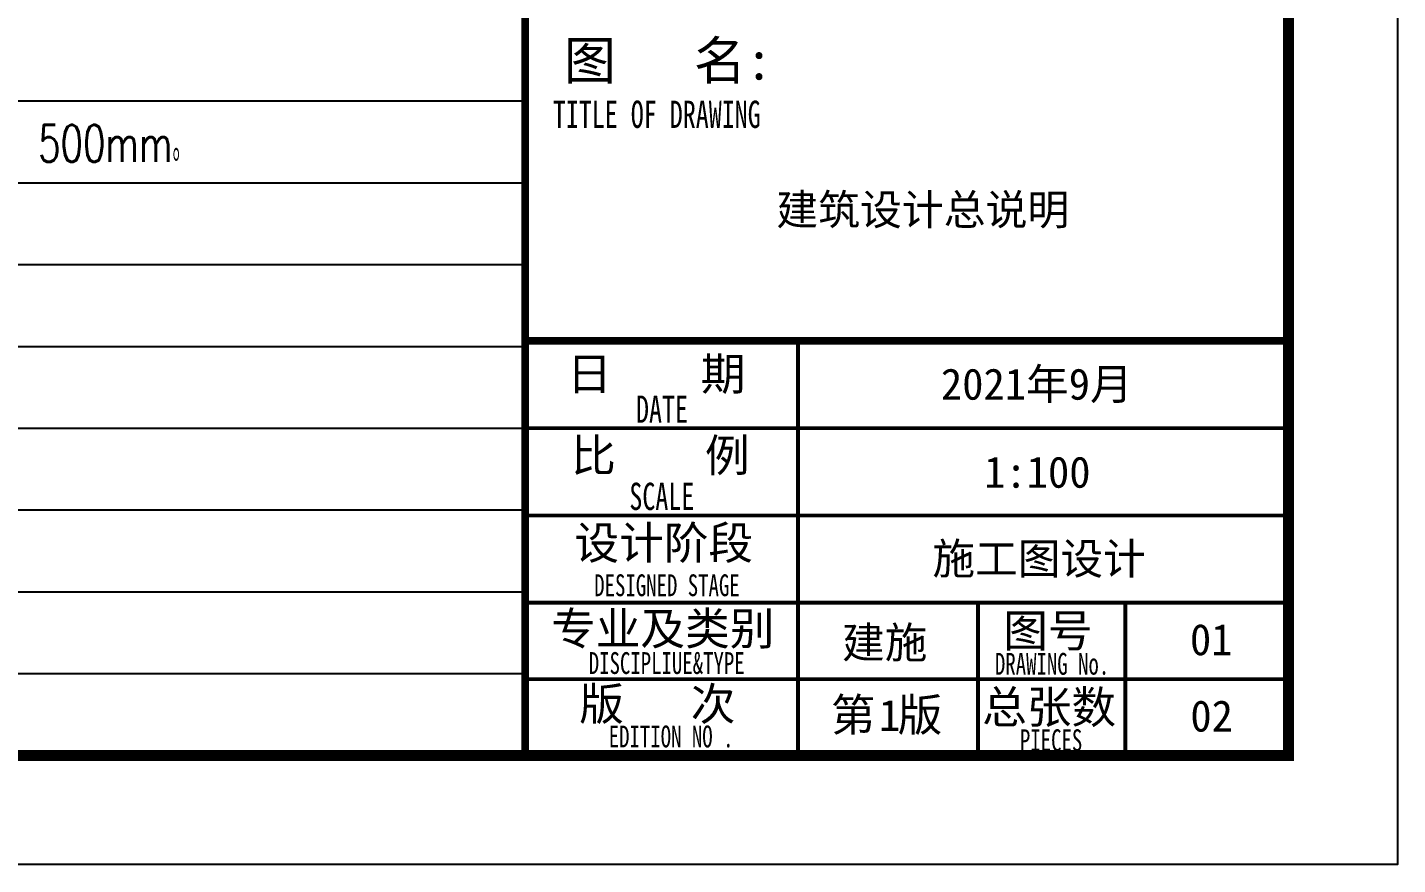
# Model space of a CAD drawing. Extents: x 609585 to 758557, y 501145 to 763045.
# Drawn here: x 746001 to 758557, y 578545 to 586218 of the extents above; entities that cross this region are included whole.
import ezdxf
from ezdxf.enums import TextEntityAlignment as Align

# ---------------------------------------------------------------- set-up
doc = ezdxf.new("R2010")
doc.units = 0
doc.header["$LTSCALE"] = 1000
doc.header["$MEASUREMENT"] = 0
for name, color, linetype in [('Defpoint', 7, 'Continuous'), ('PUB_TEXT', 4, 'Continuous'), ('图框', 140, 'Continuous'), ('图签文字', 147, 'Continuous')]:
    doc.layers.add(name, color=color, linetype=linetype)
doc.layers.add('可改文字', color=6, linetype='Continuous', lineweight=18)
doc.layers.add('图签', color=147, linetype='Continuous', lineweight=18)
doc.styles.add('_TCH_DIM', font='SIMPLEX.shx', dxfattribs={"width": 0.7, "bigfont": 'GBCBIG.shx'})
doc.styles.add('宋体', font='', dxfattribs={"height": 50})
doc.styles.add('建筑图签-1', font='', dxfattribs={"width": 0.7})
doc.styles.get('宋体').set_extended_font_data('SimSun')
doc.styles.get('建筑图签-1').set_extended_font_data('SimHei')

msp = doc.modelspace()

# ---------------------------------------------------------------- linework, layer by layer
at = {"layer": 'Defpoint', "color": 252}
for p, q in [((750557, 635045), (750557, 579545)), ((676957, 585545), (750557, 585545)), ((676957, 584795), (750557, 584795)), ((676957, 584045), (750557, 584045)), ((676957, 583295), (750557, 583295)), ((676957, 582545), (750557, 582545)), ((676957, 581795), (750557, 581795)), ((676957, 581045), (750557, 581045)), ((676957, 580295), (750557, 580295)), ((676957, 579545), (750557, 579545))]:
    msp.add_line(p, q, dxfattribs=at)
at = {"layer": '图框'}
msp.add_lwpolyline([(674457, 637945), (758557, 637945), (758557, 578545), (674457, 578545)], close=True, dxfattribs=at)
msp.add_lwpolyline([(674457, 637945), (758557, 637945), (758557, 578545), (674457, 578545)], close=True, dxfattribs=at)
at = {"layer": '图框', "const_width": 100}
msp.add_lwpolyline([(757557, 579545), (757557, 636945), (676957, 636945), (676957, 579545)], close=True, dxfattribs=at)
at = {"layer": '图框'}
for points, const_width in [([(750562, 579545), (750562, 636945)], 70), ([(750562, 583345), (757562, 583345)], 70), ([(753062, 580945), (753062, 583345)], 35), ([(750562, 582545), (757562, 582545)], 35), ([(750562, 581745), (757562, 581745)], 35), ([(750562, 580945), (757562, 580945)], 35), ([(750562, 580945), (757062, 580945)], 35), ([(753062, 579545), (753062, 580945)], 35), ([(754712, 579545), (754712, 580945)], 35), ([(754712, 579545), (754712, 580945)], 35), ([(754712, 579545), (754712, 580945)], 35), ([(756062, 579545), (756062, 580945)], 35), ([(750562, 580245), (754712, 580245)], 35), ([(754712, 580245), (757562, 580245)], 35)]:
    msp.add_lwpolyline(points, dxfattribs=dict(at, const_width=const_width))

# ---------------------------------------------------------------- texts
at = {"layer": 'PUB_TEXT', "style": '_TCH_DIM', "width": 0.705882}
msp.add_text('500mm。', height=339.1, dxfattribs=at).set_placement((746100, 584985))
at = {"layer": '可改文字', "color": 3, "style": '宋体'}
msp.add_text('建筑设计总说明', height=281.3, dxfattribs=at).set_placement((754206, 584553), align=Align.MIDDLE)
at = {"layer": '图框', "style": '建筑图签-1', "width": 0.7}
for s, height, p in [('TITLE OF DRAWING', 250, (750816, 585297)), ('DATE', 250, (751578, 582594)), ('SCALE', 250, (751517, 581795)), ('DESIGNED STAGE', 200, (751195, 581005)), ('DISCIPLIUE&TYPE', 200, (751145, 580292)), ('DRAWING No.', 200, (754867, 580285)), ('EDITION NO .', 200, (751328, 579619)), ('PIECES', 200, (755096, 579585))]:
    msp.add_text(s, height=height, dxfattribs=at).set_placement(p)
at = {"layer": '图签', "color": 2, "style": '宋体'}
for s, height, p in [('2021年9月', 286.7, (754372, 582806)), ('1:100', 286.7, (754768, 581999)), ('施工图设计', 286.7, (754294, 581206)), ('建施', 286.7, (753466, 580437)), ('1', 287, (753805, 579770)), ('02', 286.7, (756658, 579764))]:
    msp.add_text(s, height=height, dxfattribs=at).set_placement(p)
at = {"layer": '图签', "color": 3, "style": '宋体'}
msp.add_text('01', height=286.7, dxfattribs=at).set_placement((756654, 580464))
at = {"layer": '图签文字', "color": 7, "style": '建筑图签-1'}
for s, height, p in [('图   名:', 350, (750917, 585740)), ('日    期', 300, (750946, 582893)), ('比    例', 300, (750984, 582146)), ('设计阶段', 300, (751014, 581344)), ('专业及类别', 300, (750800, 580558)), ('图号', 300, (754943, 580539)), ('版   次 ', 300, (751058, 579868)), ('第 版', 300, (753363, 579768)), ('总张数', 300, (754750, 579839))]:
    msp.add_text(s, height=height, dxfattribs=at).set_placement(p)

doc.saveas('drawing.dxf')
